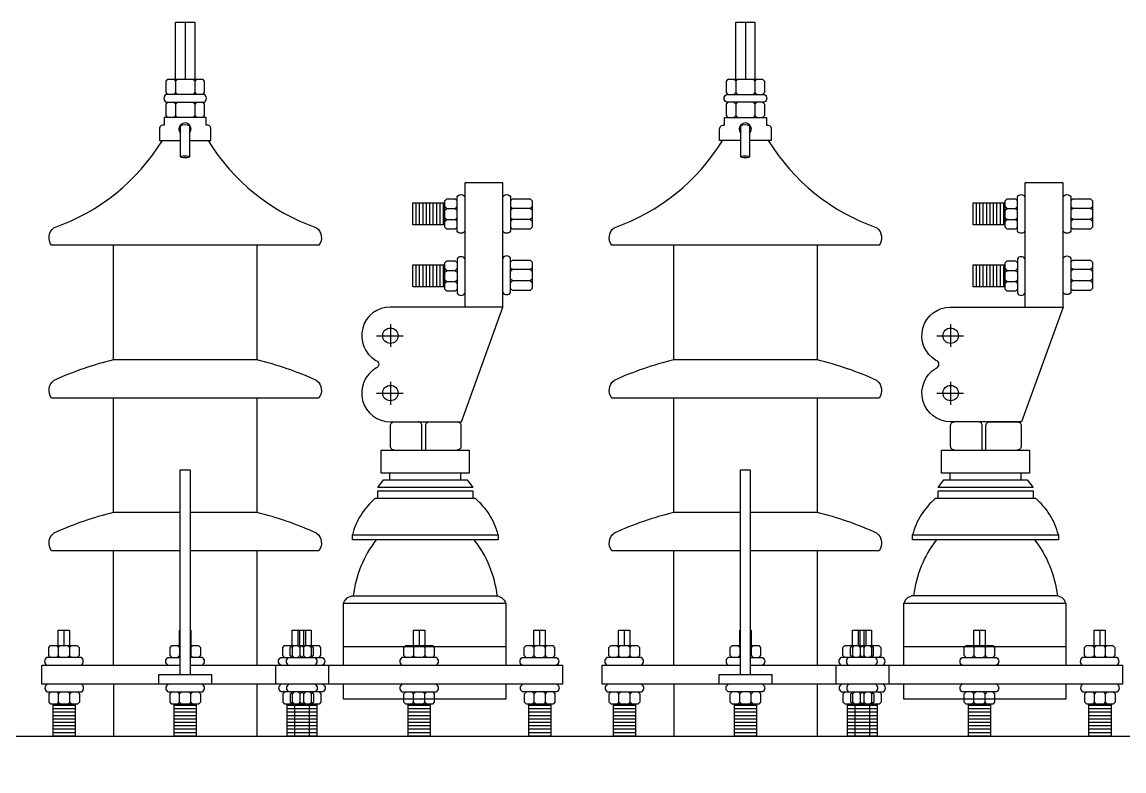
# Model space of a CAD drawing. Header units: millimetres. Extents: x 20927 to 53748, y 38421 to 54891.
# Drawn here: x 48241 to 48782, y 53065 to 53433 of the extents above; entities that cross this region are included whole.
import ezdxf

# ---------------------------------------------------------------- set-up
doc = ezdxf.new("R2010")
doc.units = ezdxf.units.MM
doc.linetypes.add('CENTERX2', pattern=[101.6, 63.5, -12.7, 12.7, -12.7])
doc.layers.add('Btrans.', color=2, linetype='Continuous')
doc.layers.add('HIGHT', color=8, linetype='Continuous')

msp = doc.modelspace()

# ---------------------------------------------------------------- linework, layer by layer
at = {"layer": 'Btrans.'}
msp.add_lwpolyline([(47865.36, 53081.74), (49142.89, 53081.74), (49157.33, 53052.85), (47847.33, 53052.85), (47861.78, 53081.74)], dxfattribs=at)
at = {"layer": 'HIGHT'}
for p, q in [((48321.5, 53432.53), (48321.5, 53404.4)), ((48596.5, 53432.53), (48596.5, 53404.4)), ((48316.81, 53403.46), (48316.81, 53397.84)), ((48325.25, 53404.4), (48326.19, 53403.46)), ((48591.81, 53403.46), (48591.81, 53397.84)), ((48601.19, 53403.46), (48601.19, 53397.84)), ((48326.19, 53397.84), (48325.25, 53396.9)), ((48316.81, 53392.21), (48316.81, 53386.59)), ((48325.25, 53393.15), (48326.19, 53392.21)), ((48326.19, 53386.59), (48325.25, 53385.65)), ((48591.81, 53386.59), (48592.75, 53385.65)), ((48601.19, 53386.59), (48602.13, 53385.65)), ((48319.2, 53366.3), (48319.2, 53381.53)), ((48594.2, 53366.3), (48594.2, 53381.53)), ((48434.91, 53332.84), (48434.91, 53343.65)), ((48436.58, 53332.84), (48436.58, 53343.65)), ((48438.26, 53332.84), (48438.26, 53343.65)), ((48439.93, 53332.84), (48439.93, 53343.65)), ((48441.61, 53332.84), (48441.61, 53343.65)), ((48443.28, 53332.84), (48443.28, 53343.65)), ((48444.96, 53332.84), (48444.96, 53343.65)), ((48446.63, 53332.84), (48446.63, 53343.65)), ((48448.3, 53332.84), (48448.3, 53343.65)), ((48449.01, 53341.94), (48449.95, 53341)), ((48454.02, 53341), (48454.96, 53341.94)), ((48709.91, 53332.84), (48709.91, 53343.65)), ((48711.58, 53332.84), (48711.58, 53343.65)), ((48713.26, 53332.84), (48713.26, 53343.65)), ((48714.93, 53332.84), (48714.93, 53343.65)), ((48716.61, 53332.84), (48716.61, 53343.65)), ((48718.28, 53332.84), (48718.28, 53343.65)), ((48719.96, 53332.84), (48719.96, 53343.65)), ((48721.63, 53332.84), (48721.63, 53343.65)), ((48723.3, 53332.84), (48723.3, 53343.65)), ((48449.01, 53336.41), (48449.95, 53335.47)), ((48490.9, 53341), (48482.14, 53341)), ((48724.01, 53340.06), (48724.95, 53341)), ((48729.02, 53341), (48729.96, 53340.06)), ((48729.02, 53335.47), (48729.96, 53336.41)), ((48757.14, 53341), (48756.21, 53340.06)), ((48766.84, 53340.06), (48765.9, 53341)), ((48766.84, 53336.41), (48765.9, 53335.47)), ((48490.9, 53335.47), (48482.14, 53335.47)), ((48757.14, 53335.47), (48756.21, 53334.53)), ((48434.91, 53302.37), (48434.91, 53313.18)), ((48436.58, 53302.37), (48436.58, 53313.18)), ((48438.26, 53302.37), (48438.26, 53313.18)), ((48439.93, 53302.37), (48439.93, 53313.18)), ((48441.61, 53302.37), (48441.61, 53313.18)), ((48443.28, 53302.37), (48443.28, 53313.18)), ((48444.96, 53302.37), (48444.96, 53313.18)), ((48446.63, 53302.37), (48446.63, 53313.18)), ((48448.3, 53302.37), (48448.3, 53313.18)), ((48449.01, 53311.47), (48449.95, 53310.53)), ((48454.02, 53310.53), (48454.96, 53311.47)), ((48490.9, 53310.89), (48482.14, 53310.89)), ((48709.91, 53302.37), (48709.91, 53313.18)), ((48711.58, 53302.37), (48711.58, 53313.18)), ((48713.26, 53302.37), (48713.26, 53313.18)), ((48714.93, 53302.37), (48714.93, 53313.18)), ((48716.61, 53302.37), (48716.61, 53313.18)), ((48718.28, 53302.37), (48718.28, 53313.18)), ((48719.96, 53302.37), (48719.96, 53313.18)), ((48721.63, 53302.37), (48721.63, 53313.18)), ((48723.3, 53302.37), (48723.3, 53313.18)), ((48724.01, 53309.59), (48724.95, 53310.53)), ((48729.02, 53310.53), (48729.96, 53309.59)), ((48757.14, 53310.89), (48756.21, 53309.95)), ((48766.84, 53309.95), (48765.9, 53310.89)), ((48449.95, 53305), (48454.02, 53305)), ((48490.9, 53305.36), (48482.14, 53305.36)), ((48724.01, 53305.94), (48724.95, 53305)), ((48729.02, 53305), (48729.96, 53305.94)), ((48757.14, 53305.36), (48756.21, 53306.29)), ((48766.84, 53306.29), (48765.9, 53305.36)), ((48286.34, 53116.59), (48286.34, 53172.84)), ((48356.66, 53172.84), (48356.66, 53116.59)), ((48561.34, 53116.59), (48561.34, 53172.84)), ((48631.66, 53172.84), (48631.66, 53116.59)), ((48261.98, 53133.87), (48261.98, 53126.28)), ((48321.5, 53133.87), (48321.51, 53133.87)), ((48376.82, 53133.87), (48376.82, 53126.28)), ((48377.76, 53126.28), (48377.76, 53133.87)), ((48379.59, 53133.87), (48379.59, 53126.28)), ((48380.54, 53133.87), (48380.54, 53126.28)), ((48436.35, 53133.87), (48436.35, 53126.28)), ((48495.38, 53133.87), (48495.38, 53126.28)), ((48536.98, 53133.87), (48536.98, 53126.28)), ((48596.5, 53133.87), (48596.51, 53133.87)), ((48651.82, 53133.87), (48651.82, 53126.28)), ((48652.76, 53126.28), (48652.76, 53133.87)), ((48654.59, 53133.87), (48654.59, 53126.28)), ((48655.54, 53133.87), (48655.54, 53126.28)), ((48711.35, 53133.87), (48711.35, 53126.28)), ((48770.38, 53133.87), (48770.38, 53126.28)), ((48258.27, 53126.28), (48259.21, 53125.35)), ((48263.8, 53126.28), (48264.74, 53125.35)), ((48317.8, 53126.28), (48318.73, 53125.35)), ((48321.5, 53126.28), (48321.51, 53126.28)), ((48325.2, 53126.28), (48324.27, 53125.35)), ((48374.04, 53125.35), (48374.04, 53121.28)), ((48376.83, 53126.28), (48377.76, 53125.35)), ((48379.58, 53125.35), (48379.58, 53121.28)), ((48384.23, 53126.28), (48383.3, 53125.35)), ((48433.57, 53125.35), (48433.57, 53121.28)), ((48439.11, 53125.35), (48439.11, 53121.28)), ((48492.6, 53125.35), (48492.6, 53121.28)), ((48498.14, 53125.35), (48498.14, 53121.28)), ((48533.27, 53126.28), (48534.21, 53125.35)), ((48538.8, 53126.28), (48539.74, 53125.35)), ((48592.8, 53126.28), (48593.73, 53125.35)), ((48596.5, 53126.28), (48596.51, 53126.28)), ((48600.2, 53126.28), (48599.27, 53125.35)), ((48649.98, 53126.28), (48649.04, 53125.35)), ((48651.83, 53126.28), (48652.76, 53125.35)), ((48655.51, 53126.28), (48654.58, 53125.35)), ((48659.23, 53126.28), (48658.3, 53125.35)), ((48709.51, 53126.28), (48708.57, 53125.35)), ((48715.04, 53126.28), (48714.11, 53125.35)), ((48768.54, 53126.28), (48767.6, 53125.35)), ((48772.2, 53126.28), (48773.14, 53125.35)), ((48259.21, 53121.28), (48258.27, 53120.34)), ((48264.74, 53121.28), (48265.68, 53120.34)), ((48318.73, 53121.28), (48317.8, 53120.34)), ((48324.27, 53121.28), (48325.2, 53120.34)), ((48377.76, 53121.28), (48378.7, 53120.34)), ((48383.3, 53121.28), (48384.23, 53120.34)), ((48534.21, 53121.28), (48533.27, 53120.34)), ((48539.74, 53121.28), (48540.68, 53120.34)), ((48593.73, 53121.28), (48592.8, 53120.34)), ((48599.27, 53121.28), (48600.2, 53120.34)), ((48649.04, 53121.28), (48649.98, 53120.34)), ((48652.76, 53121.28), (48653.7, 53120.34)), ((48654.58, 53121.28), (48655.51, 53120.34)), ((48658.3, 53121.28), (48659.23, 53120.34)), ((48708.57, 53121.28), (48709.51, 53120.34)), ((48714.11, 53121.28), (48715.04, 53120.34)), ((48767.6, 53121.28), (48768.54, 53120.34)), ((48773.14, 53121.28), (48772.2, 53120.34)), ((48366.03, 53107.21), (48366.03, 53116.59)), ((48391.81, 53116.59), (48391.81, 53107.21)), ((48641.03, 53107.21), (48641.03, 53116.59)), ((48666.81, 53116.59), (48666.81, 53107.21)), ((48264.91, 53102.53), (48265.85, 53103.46)), ((48286.34, 53107.21), (48286.34, 53081.59)), ((48356.66, 53107.38), (48356.66, 53081.59)), ((48374.22, 53102.53), (48375.16, 53103.46)), ((48379.75, 53102.53), (48380.69, 53103.46)), ((48433.57, 53102.53), (48432.64, 53103.46)), ((48439.11, 53102.53), (48438.17, 53103.46)), ((48492.78, 53102.53), (48493.72, 53103.46)), ((48498.31, 53102.53), (48499.25, 53103.46)), ((48539.91, 53102.53), (48540.85, 53103.46)), ((48561.34, 53107.21), (48561.34, 53081.59)), ((48593.73, 53102.53), (48592.8, 53103.46)), ((48631.66, 53107.38), (48631.66, 53081.59)), ((48654.75, 53102.53), (48655.69, 53103.46)), ((48773.31, 53102.53), (48772.37, 53103.46)), ((48259.38, 53098.46), (48259.38, 53102.53)), ((48265.85, 53097.52), (48264.91, 53098.46)), ((48318.73, 53098.46), (48318.73, 53102.53)), ((48324.27, 53098.46), (48324.27, 53102.53)), ((48377.94, 53098.46), (48377.94, 53102.53)), ((48378.81, 53097.52), (48379.75, 53098.46)), ((48383.47, 53098.46), (48383.47, 53102.53)), ((48432.64, 53097.52), (48433.57, 53098.46)), ((48438.17, 53097.52), (48439.11, 53098.46)), ((48499.25, 53097.52), (48498.31, 53098.46)), ((48534.38, 53098.46), (48534.38, 53102.53)), ((48540.85, 53097.52), (48539.91, 53098.46)), ((48592.8, 53097.52), (48593.73, 53098.46)), ((48599.27, 53098.46), (48599.27, 53102.53)), ((48650.16, 53097.52), (48649.22, 53098.46)), ((48652.94, 53098.46), (48652.94, 53102.53)), ((48655.69, 53097.52), (48654.75, 53098.46)), ((48658.47, 53098.46), (48658.47, 53102.53)), ((48709.51, 53097.52), (48708.57, 53098.46)), ((48715.04, 53097.52), (48714.11, 53098.46)), ((48768.72, 53097.52), (48767.78, 53098.46)), ((48772.37, 53097.52), (48773.31, 53098.46)), ((48267.54, 53096.81), (48256.73, 53096.81)), ((48267.54, 53095.14), (48256.73, 53095.14)), ((48267.54, 53093.46), (48256.73, 53093.46)), ((48326.89, 53096.81), (48316.08, 53096.81)), ((48326.89, 53095.14), (48316.08, 53095.14)), ((48326.89, 53093.46), (48316.08, 53093.46)), ((48386.1, 53096.81), (48371.57, 53096.81)), ((48386.1, 53095.14), (48371.57, 53095.14)), ((48386.1, 53093.46), (48371.57, 53093.46)), ((48375.29, 53081.74), (48375.29, 53097.52)), ((48382.38, 53097.52), (48382.38, 53081.74)), ((48441.73, 53096.81), (48430.92, 53096.81)), ((48441.73, 53095.14), (48430.92, 53095.14)), ((48441.73, 53093.46), (48430.92, 53093.46)), ((48500.94, 53096.81), (48490.13, 53096.81)), ((48500.94, 53095.14), (48490.13, 53095.14)), ((48500.94, 53093.46), (48490.13, 53093.46)), ((48542.54, 53096.81), (48531.73, 53096.81)), ((48542.54, 53095.14), (48531.73, 53095.14)), ((48542.54, 53093.46), (48531.73, 53093.46)), ((48601.89, 53096.81), (48591.08, 53096.81)), ((48601.89, 53095.14), (48591.08, 53095.14)), ((48601.89, 53093.46), (48591.08, 53093.46)), ((48661.1, 53096.81), (48646.57, 53096.81)), ((48661.1, 53095.14), (48646.57, 53095.14)), ((48661.1, 53093.46), (48646.57, 53093.46)), ((48650.29, 53081.74), (48650.29, 53097.52)), ((48657.38, 53097.52), (48657.38, 53081.74)), ((48716.73, 53096.81), (48705.92, 53096.81)), ((48716.73, 53095.14), (48705.92, 53095.14)), ((48716.73, 53093.46), (48705.92, 53093.46)), ((48775.94, 53096.81), (48765.13, 53096.81)), ((48775.94, 53095.14), (48765.13, 53095.14)), ((48775.94, 53093.46), (48765.13, 53093.46)), ((48267.54, 53091.79), (48256.73, 53091.79)), ((48267.54, 53090.12), (48256.73, 53090.12)), ((48267.54, 53088.44), (48256.73, 53088.44)), ((48326.89, 53091.79), (48316.08, 53091.79)), ((48326.89, 53090.12), (48316.08, 53090.12)), ((48326.89, 53088.44), (48316.08, 53088.44)), ((48386.1, 53091.79), (48371.57, 53091.79)), ((48386.1, 53090.12), (48371.57, 53090.12)), ((48386.1, 53088.44), (48371.57, 53088.44)), ((48441.73, 53091.79), (48430.92, 53091.79)), ((48441.73, 53090.12), (48430.92, 53090.12)), ((48441.73, 53088.44), (48430.92, 53088.44)), ((48500.94, 53091.79), (48490.13, 53091.79)), ((48500.94, 53090.12), (48490.13, 53090.12)), ((48500.94, 53088.44), (48490.13, 53088.44)), ((48542.54, 53091.79), (48531.73, 53091.79)), ((48542.54, 53090.12), (48531.73, 53090.12)), ((48542.54, 53088.44), (48531.73, 53088.44)), ((48601.89, 53091.79), (48591.08, 53091.79)), ((48601.89, 53090.12), (48591.08, 53090.12)), ((48601.89, 53088.44), (48591.08, 53088.44)), ((48661.1, 53091.79), (48646.57, 53091.79)), ((48661.1, 53090.12), (48646.57, 53090.12)), ((48661.1, 53088.44), (48646.57, 53088.44)), ((48716.73, 53091.79), (48705.92, 53091.79)), ((48716.73, 53090.12), (48705.92, 53090.12)), ((48716.73, 53088.44), (48705.92, 53088.44)), ((48775.94, 53091.79), (48765.13, 53091.79)), ((48775.94, 53090.12), (48765.13, 53090.12)), ((48775.94, 53088.44), (48765.13, 53088.44)), ((48267.54, 53086.77), (48256.73, 53086.77)), ((48267.54, 53085.09), (48256.73, 53085.09)), ((48267.54, 53083.42), (48256.73, 53083.42)), ((48326.89, 53086.77), (48316.08, 53086.77)), ((48326.89, 53085.09), (48316.08, 53085.09)), ((48326.89, 53083.42), (48316.08, 53083.42)), ((48386.1, 53086.77), (48371.57, 53086.77)), ((48386.1, 53085.09), (48371.57, 53085.09)), ((48386.1, 53083.42), (48371.57, 53083.42)), ((48441.73, 53086.77), (48430.92, 53086.77)), ((48441.73, 53085.09), (48430.92, 53085.09)), ((48441.73, 53083.42), (48430.92, 53083.42)), ((48500.94, 53086.77), (48490.13, 53086.77)), ((48500.94, 53085.09), (48490.13, 53085.09)), ((48500.94, 53083.42), (48490.13, 53083.42)), ((48542.54, 53086.77), (48531.73, 53086.77)), ((48542.54, 53085.09), (48531.73, 53085.09)), ((48542.54, 53083.42), (48531.73, 53083.42)), ((48601.89, 53086.77), (48591.08, 53086.77)), ((48601.89, 53085.09), (48591.08, 53085.09)), ((48601.89, 53083.42), (48591.08, 53083.42)), ((48661.1, 53086.77), (48646.57, 53086.77)), ((48661.1, 53085.09), (48646.57, 53085.09)), ((48661.1, 53083.42), (48646.57, 53083.42)), ((48716.73, 53086.77), (48705.92, 53086.77)), ((48716.73, 53085.09), (48705.92, 53085.09)), ((48716.73, 53083.42), (48705.92, 53083.42)), ((48775.94, 53086.77), (48765.13, 53086.77)), ((48775.94, 53085.09), (48765.13, 53085.09)), ((48775.94, 53083.42), (48765.13, 53083.42))]:
    msp.add_line(p, q, dxfattribs=at)
at = {"layer": 'HIGHT', "linetype": 'CENTERX2'}
for p, q in [((48422.22, 53284.04), (48422.22, 53273.04)), ((48697.22, 53284.04), (48697.22, 53273.04)), ((48415.44, 53278.43), (48428.57, 53278.43)), ((48690.44, 53278.43), (48703.57, 53278.43)), ((48422.22, 53255.84), (48422.22, 53244.55)), ((48697.22, 53255.84), (48697.22, 53244.55)), ((48415.44, 53250.27), (48428.57, 53250.27)), ((48690.44, 53250.27), (48703.57, 53250.27))]:
    msp.add_line(p, q, dxfattribs=at)
at = {"layer": 'HIGHT', "linetype": 'ByBlock'}
for p, q in [((48414.83, 53198.57), (48463.84, 53198.57)), ((48689.83, 53198.57), (48738.84, 53198.57))]:
    msp.add_line(p, q, dxfattribs=at)
at = {"layer": 'HIGHT'}
for points in [[(48316.81, 53404.4), (48316.81, 53432.53), (48326.19, 53432.53), (48326.19, 53404.4)], [(48591.81, 53404.4), (48591.81, 53432.53), (48601.19, 53432.53), (48601.19, 53404.4)], [(48313.06, 53396.9), (48312.13, 53397.84), (48312.13, 53403.46), (48313.06, 53404.4), (48329.94, 53404.4), (48330.88, 53403.46), (48330.88, 53397.84), (48329.94, 53396.9)], [(48315.88, 53404.4), (48316.81, 53403.46), (48317.75, 53404.4)], [(48327.13, 53404.4), (48326.19, 53403.46), (48326.19, 53397.84), (48327.13, 53396.9)], [(48588.06, 53396.9), (48587.13, 53397.84), (48587.13, 53403.46), (48588.06, 53404.4), (48604.94, 53404.4), (48605.88, 53403.46), (48605.88, 53397.84), (48604.94, 53396.9)], [(48592.75, 53404.4), (48591.81, 53403.46), (48590.88, 53404.4)], [(48600.25, 53404.4), (48601.19, 53403.46), (48602.13, 53404.4)], [(48317.75, 53396.9), (48316.81, 53397.84), (48315.88, 53396.9)], [(48590.88, 53396.9), (48591.81, 53397.84), (48592.75, 53396.9)], [(48602.13, 53396.9), (48601.19, 53397.84), (48600.25, 53396.9)], [(48313.06, 53385.65), (48312.13, 53386.59), (48312.13, 53392.21), (48313.06, 53393.15)], [(48315.88, 53393.15), (48316.81, 53392.21), (48317.75, 53393.15)], [(48327.13, 53393.15), (48326.19, 53392.21), (48326.19, 53386.59), (48327.13, 53385.65)], [(48329.94, 53393.15), (48330.88, 53392.21), (48330.88, 53386.59), (48329.94, 53385.65)], [(48588.06, 53385.65), (48587.13, 53386.59), (48587.13, 53392.21), (48588.06, 53393.15)], [(48590.88, 53393.15), (48591.81, 53392.21), (48592.75, 53393.15)], [(48591.81, 53392.21), (48591.81, 53386.59), (48590.88, 53385.65)], [(48600.25, 53393.15), (48601.19, 53392.21), (48602.13, 53393.15)], [(48601.19, 53392.21), (48601.19, 53386.59), (48600.25, 53385.65)], [(48604.94, 53393.15), (48605.88, 53392.21), (48605.88, 53386.59), (48604.94, 53385.65)], [(48317.75, 53385.65), (48316.81, 53386.59), (48315.88, 53385.65)], [(48449.01, 53332.84), (48433.23, 53332.84), (48433.23, 53343.65), (48449.01, 53343.65)], [(48454.96, 53331.72), (48454.02, 53330.78), (48449.95, 53330.78), (48449.01, 53331.72), (48449.01, 53344.75), (48449.95, 53345.69), (48454.02, 53345.69), (48454.96, 53344.75)], [(48481.21, 53344.75), (48482.14, 53345.69), (48490.9, 53345.69), (48491.84, 53344.75), (48491.84, 53331.72), (48490.9, 53330.78), (48482.14, 53330.78), (48481.21, 53331.72)], [(48481.21, 53341.94), (48482.14, 53341), (48481.21, 53340.06)], [(48491.84, 53340.06), (48490.9, 53341), (48491.84, 53341.94)], [(48724.01, 53332.84), (48708.23, 53332.84), (48708.23, 53343.65), (48724.01, 53343.65)], [(48729.96, 53331.72), (48729.02, 53330.78), (48724.95, 53330.78), (48724.01, 53331.72), (48724.01, 53344.75), (48724.95, 53345.69), (48729.02, 53345.69), (48729.96, 53344.75)], [(48724.01, 53341.94), (48724.95, 53341), (48729.02, 53341), (48729.96, 53341.94)], [(48756.21, 53344.75), (48757.14, 53345.69), (48765.9, 53345.69), (48766.84, 53344.75), (48766.84, 53331.72), (48765.9, 53330.78), (48757.14, 53330.78), (48756.21, 53331.72)], [(48766.84, 53341.94), (48765.9, 53341), (48757.14, 53341), (48756.21, 53341.94)], [(48449.01, 53340.06), (48449.95, 53341), (48454.02, 53341), (48454.96, 53340.06)], [(48454.96, 53334.53), (48454.02, 53335.47), (48454.96, 53336.41)], [(48481.21, 53336.41), (48482.14, 53335.47), (48481.21, 53334.53)], [(48491.84, 53336.41), (48490.9, 53335.47), (48491.84, 53334.53)], [(48724.01, 53336.41), (48724.95, 53335.47), (48724.01, 53334.53)], [(48766.84, 53334.53), (48765.9, 53335.47), (48757.14, 53335.47), (48756.21, 53336.41)], [(48449.01, 53334.53), (48449.95, 53335.47), (48454.02, 53335.47)], [(48724.95, 53335.47), (48729.02, 53335.47), (48729.96, 53334.53)], [(48356.66, 53322.84), (48356.66, 53266.59), (48286.34, 53266.59), (48286.34, 53322.84)], [(48631.66, 53322.84), (48631.66, 53266.59), (48561.34, 53266.59), (48561.34, 53322.84)], [(48454.96, 53301.25), (48454.02, 53300.31), (48449.95, 53300.31), (48449.01, 53301.25), (48449.01, 53314.28), (48449.95, 53315.22), (48454.02, 53315.22), (48454.96, 53314.28)], [(48481.21, 53314.64), (48482.14, 53315.58), (48490.9, 53315.58), (48491.84, 53314.64), (48491.84, 53301.61), (48490.9, 53300.67), (48482.14, 53300.67), (48481.21, 53301.61)], [(48729.96, 53301.25), (48729.02, 53300.31), (48724.95, 53300.31), (48724.01, 53301.25), (48724.01, 53314.28), (48724.95, 53315.22), (48729.02, 53315.22), (48729.96, 53314.28)], [(48756.21, 53314.64), (48757.14, 53315.58), (48765.9, 53315.58), (48766.84, 53314.64), (48766.84, 53301.61), (48765.9, 53300.67), (48757.14, 53300.67), (48756.21, 53301.61)], [(48449.01, 53302.37), (48433.23, 53302.37), (48433.23, 53313.18), (48449.01, 53313.18)], [(48449.01, 53309.59), (48449.95, 53310.53), (48454.02, 53310.53), (48454.96, 53309.59)], [(48481.21, 53311.83), (48482.14, 53310.89), (48481.21, 53309.95)], [(48491.84, 53309.95), (48490.9, 53310.89), (48491.84, 53311.83)], [(48724.01, 53302.37), (48708.23, 53302.37), (48708.23, 53313.18), (48724.01, 53313.18)], [(48724.01, 53311.47), (48724.95, 53310.53), (48729.02, 53310.53), (48729.96, 53311.47)], [(48766.84, 53311.83), (48765.9, 53310.89), (48757.14, 53310.89), (48756.21, 53311.83)], [(48449.01, 53305.94), (48449.95, 53305), (48449.01, 53304.06)], [(48454.96, 53304.06), (48454.02, 53305), (48454.96, 53305.94)], [(48481.21, 53304.42), (48482.14, 53305.36), (48481.21, 53306.29)], [(48491.84, 53306.29), (48490.9, 53305.36), (48491.84, 53304.42)], [(48724.01, 53304.06), (48724.95, 53305), (48729.02, 53305), (48729.96, 53304.06)], [(48766.84, 53304.42), (48765.9, 53305.36), (48757.14, 53305.36), (48756.21, 53304.42)], [(48319.11, 53191.59), (48286.34, 53191.59), (48286.34, 53247.84)], [(48356.66, 53247.84), (48356.66, 53191.59), (48323.89, 53191.59)], [(48594.11, 53191.59), (48561.34, 53191.59), (48561.34, 53247.84)], [(48631.66, 53247.84), (48631.66, 53191.59), (48598.89, 53191.59)], [(48319.11, 53112), (48319.11, 53212.5), (48323.89, 53212.5), (48323.89, 53112)], [(48594.11, 53112), (48594.11, 53212.5), (48598.89, 53212.5), (48598.89, 53112)], [(48259.21, 53126.28), (48259.21, 53133.87), (48264.75, 53133.87), (48264.75, 53126.28)], [(48318.73, 53126.28), (48318.73, 53133.87), (48319.11, 53133.87)], [(48323.89, 53133.87), (48324.28, 53133.87), (48324.28, 53126.28)], [(48374.04, 53126.28), (48374.04, 53133.87), (48383.31, 53133.87), (48383.31, 53126.28)], [(48433.57, 53126.28), (48433.57, 53133.87), (48439.12, 53133.87), (48439.12, 53126.28)], [(48492.6, 53126.28), (48492.6, 53133.87), (48498.15, 53133.87), (48498.15, 53126.28)], [(48534.21, 53126.28), (48534.21, 53133.87), (48539.75, 53133.87), (48539.75, 53126.28)], [(48593.73, 53126.28), (48593.73, 53133.87), (48594.11, 53133.87)], [(48598.89, 53133.87), (48599.28, 53133.87), (48599.28, 53126.28)], [(48649.04, 53126.28), (48649.04, 53133.87), (48658.31, 53133.87), (48658.31, 53126.28)], [(48708.57, 53126.28), (48708.57, 53133.87), (48714.12, 53133.87), (48714.12, 53126.28)], [(48767.6, 53126.28), (48767.6, 53133.87), (48773.15, 53133.87), (48773.15, 53126.28)], [(48255.46, 53120.34), (48254.52, 53121.28), (48254.52, 53125.35), (48255.46, 53126.28), (48268.49, 53126.28), (48269.43, 53125.35), (48269.43, 53121.28), (48268.49, 53120.34)], [(48260.14, 53126.28), (48259.21, 53125.35), (48259.21, 53121.28), (48260.14, 53120.34)], [(48265.68, 53126.28), (48264.74, 53125.35), (48264.74, 53121.28), (48263.8, 53120.34)], [(48314.98, 53120.34), (48314.05, 53121.28), (48314.05, 53125.35), (48314.98, 53126.28), (48319.11, 53126.28)], [(48319.11, 53125.72), (48318.73, 53125.35), (48318.73, 53121.28), (48319.11, 53120.91)], [(48323.89, 53126.28), (48328.02, 53126.28), (48328.95, 53125.35), (48328.95, 53121.28), (48328.02, 53120.34)], [(48323.89, 53125.72), (48324.27, 53125.35), (48324.27, 53121.28), (48323.89, 53120.91)], [(48370.29, 53120.34), (48369.36, 53121.28), (48369.36, 53125.35), (48370.29, 53126.28), (48387.05, 53126.28), (48387.98, 53125.35), (48387.98, 53121.28), (48387.05, 53120.34)], [(48374.01, 53120.34), (48373.08, 53121.28), (48373.08, 53125.35), (48374.01, 53126.28)], [(48373.11, 53126.28), (48374.04, 53125.35), (48374.98, 53126.28)], [(48378.7, 53126.28), (48377.76, 53125.35), (48377.76, 53121.28), (48376.83, 53120.34)], [(48380.51, 53126.28), (48379.58, 53125.35), (48378.64, 53126.28)], [(48382.36, 53126.28), (48383.3, 53125.35), (48383.3, 53121.28), (48382.36, 53120.34)], [(48383.33, 53126.28), (48384.26, 53125.35), (48384.26, 53121.28), (48383.33, 53120.34)], [(48429.82, 53120.34), (48428.89, 53121.28), (48428.89, 53125.35), (48429.82, 53126.28), (48442.86, 53126.28), (48443.79, 53125.35), (48443.79, 53121.28), (48442.86, 53120.34)], [(48434.51, 53126.28), (48433.57, 53125.35), (48432.64, 53126.28)], [(48440.04, 53126.28), (48439.11, 53125.35), (48438.17, 53126.28)], [(48488.85, 53120.34), (48487.92, 53121.28), (48487.92, 53125.35), (48488.85, 53126.28), (48501.89, 53126.28), (48502.82, 53125.35), (48502.82, 53121.28), (48501.89, 53120.34)], [(48491.67, 53126.28), (48492.6, 53125.35), (48493.54, 53126.28)], [(48497.2, 53126.28), (48498.14, 53125.35), (48499.07, 53126.28)], [(48530.46, 53120.34), (48529.52, 53121.28), (48529.52, 53125.35), (48530.46, 53126.28), (48543.49, 53126.28), (48544.43, 53125.35), (48544.43, 53121.28), (48543.49, 53120.34)], [(48535.14, 53126.28), (48534.21, 53125.35), (48534.21, 53121.28), (48535.14, 53120.34)], [(48540.68, 53126.28), (48539.74, 53125.35), (48539.74, 53121.28), (48538.8, 53120.34)], [(48589.98, 53120.34), (48589.05, 53121.28), (48589.05, 53125.35), (48589.98, 53126.28), (48594.11, 53126.28)], [(48594.11, 53125.72), (48593.73, 53125.35), (48593.73, 53121.28), (48594.11, 53120.91)], [(48598.89, 53126.28), (48603.02, 53126.28), (48603.95, 53125.35), (48603.95, 53121.28), (48603.02, 53120.34)], [(48598.89, 53125.72), (48599.27, 53125.35), (48599.27, 53121.28), (48598.89, 53120.91)], [(48645.29, 53120.34), (48644.36, 53121.28), (48644.36, 53125.35), (48645.29, 53126.28), (48662.05, 53126.28), (48662.98, 53125.35), (48662.98, 53121.28), (48662.05, 53120.34)], [(48649.01, 53120.34), (48648.08, 53121.28), (48648.08, 53125.35), (48649.01, 53126.28)], [(48648.11, 53126.28), (48649.04, 53125.35), (48649.04, 53121.28), (48648.11, 53120.34)], [(48653.7, 53126.28), (48652.76, 53125.35), (48652.76, 53121.28), (48651.83, 53120.34)], [(48653.64, 53126.28), (48654.58, 53125.35), (48654.58, 53121.28), (48653.64, 53120.34)], [(48657.36, 53126.28), (48658.3, 53125.35), (48658.3, 53121.28), (48657.36, 53120.34)], [(48658.33, 53126.28), (48659.26, 53125.35), (48659.26, 53121.28), (48658.33, 53120.34)], [(48704.82, 53120.34), (48703.89, 53121.28), (48703.89, 53125.35), (48704.82, 53126.28), (48717.86, 53126.28), (48718.79, 53125.35), (48718.79, 53121.28), (48717.86, 53120.34)], [(48707.64, 53126.28), (48708.57, 53125.35), (48708.57, 53121.28), (48707.64, 53120.34)], [(48713.17, 53126.28), (48714.11, 53125.35), (48714.11, 53121.28), (48713.17, 53120.34)], [(48763.85, 53120.34), (48762.92, 53121.28), (48762.92, 53125.35), (48763.85, 53126.28), (48776.89, 53126.28), (48777.82, 53125.35), (48777.82, 53121.28), (48776.89, 53120.34)], [(48766.67, 53126.28), (48767.6, 53125.35), (48767.6, 53121.28), (48766.67, 53120.34)], [(48774.07, 53126.28), (48773.14, 53125.35), (48773.14, 53121.28), (48774.07, 53120.34)], [(48374.98, 53120.34), (48374.04, 53121.28), (48373.11, 53120.34)], [(48378.64, 53120.34), (48379.58, 53121.28), (48380.51, 53120.34)], [(48432.64, 53120.34), (48433.57, 53121.28), (48434.51, 53120.34)], [(48438.17, 53120.34), (48439.11, 53121.28), (48440.04, 53120.34)], [(48493.54, 53120.34), (48492.6, 53121.28), (48491.67, 53120.34)], [(48497.2, 53120.34), (48498.14, 53121.28), (48499.07, 53120.34)], [(48323.89, 53116.59), (48506.65, 53116.59), (48506.65, 53107.21), (48251.19, 53107.21), (48251.19, 53116.59), (48319.11, 53116.59)], [(48598.89, 53116.59), (48781.65, 53116.59), (48781.65, 53107.21), (48526.19, 53107.21), (48526.19, 53116.59), (48594.11, 53116.59)], [(48308.57, 53107.21), (48308.57, 53112), (48334.43, 53112), (48334.43, 53107.21)], [(48583.57, 53107.21), (48583.57, 53112), (48609.43, 53112), (48609.43, 53107.21)], [(48268.66, 53103.46), (48269.6, 53102.53), (48269.6, 53098.46), (48268.66, 53097.52), (48255.63, 53097.52), (48254.69, 53098.46), (48254.69, 53102.53), (48255.63, 53103.46)], [(48258.44, 53103.46), (48259.38, 53102.53), (48260.32, 53103.46)], [(48263.97, 53097.52), (48264.91, 53098.46), (48264.91, 53102.53), (48263.97, 53103.46)], [(48328.02, 53103.46), (48328.95, 53102.53), (48328.95, 53098.46), (48328.02, 53097.52), (48314.98, 53097.52), (48314.05, 53098.46), (48314.05, 53102.53), (48314.98, 53103.46)], [(48317.8, 53103.46), (48318.73, 53102.53), (48319.67, 53103.46)], [(48325.2, 53103.46), (48324.27, 53102.53), (48323.33, 53103.46)], [(48387.22, 53103.46), (48388.16, 53102.53), (48388.16, 53098.46), (48387.22, 53097.52), (48370.47, 53097.52), (48369.53, 53098.46), (48369.53, 53102.53), (48370.47, 53103.46)], [(48374.19, 53097.52), (48373.25, 53098.46), (48373.25, 53102.53), (48374.19, 53103.46)], [(48374.22, 53098.46), (48374.22, 53102.53), (48373.28, 53103.46)], [(48377, 53103.46), (48377.94, 53102.53), (48378.88, 53103.46)], [(48380.69, 53097.52), (48379.75, 53098.46), (48379.75, 53102.53), (48378.81, 53103.46)], [(48384.41, 53103.46), (48383.47, 53102.53), (48382.53, 53103.46)], [(48383.5, 53103.46), (48384.44, 53102.53), (48384.44, 53098.46), (48383.5, 53097.52)], [(48442.86, 53103.46), (48443.79, 53102.53), (48443.79, 53098.46), (48442.86, 53097.52), (48429.82, 53097.52), (48428.89, 53098.46), (48428.89, 53102.53), (48429.82, 53103.46)], [(48434.51, 53097.52), (48433.57, 53098.46), (48433.57, 53102.53), (48434.51, 53103.46)], [(48440.04, 53097.52), (48439.11, 53098.46), (48439.11, 53102.53), (48440.04, 53103.46)], [(48502.06, 53103.46), (48503, 53102.53), (48503, 53098.46), (48502.06, 53097.52), (48489.03, 53097.52), (48488.09, 53098.46), (48488.09, 53102.53), (48489.03, 53103.46)], [(48492.78, 53098.46), (48492.78, 53102.53), (48491.84, 53103.46)], [(48497.37, 53097.52), (48498.31, 53098.46), (48498.31, 53102.53), (48497.37, 53103.46)], [(48543.66, 53103.46), (48544.6, 53102.53), (48544.6, 53098.46), (48543.66, 53097.52), (48530.63, 53097.52), (48529.69, 53098.46), (48529.69, 53102.53), (48530.63, 53103.46)], [(48533.44, 53103.46), (48534.38, 53102.53), (48535.32, 53103.46)], [(48538.97, 53097.52), (48539.91, 53098.46), (48539.91, 53102.53), (48538.97, 53103.46)], [(48603.02, 53103.46), (48603.95, 53102.53), (48603.95, 53098.46), (48603.02, 53097.52), (48589.98, 53097.52), (48589.05, 53098.46), (48589.05, 53102.53), (48589.98, 53103.46)], [(48594.67, 53097.52), (48593.73, 53098.46), (48593.73, 53102.53), (48594.67, 53103.46)], [(48600.2, 53103.46), (48599.27, 53102.53), (48598.33, 53103.46)], [(48662.22, 53103.46), (48663.16, 53102.53), (48663.16, 53098.46), (48662.22, 53097.52), (48645.47, 53097.52), (48644.53, 53098.46), (48644.53, 53102.53), (48645.47, 53103.46)], [(48649.19, 53097.52), (48648.25, 53098.46), (48648.25, 53102.53), (48649.19, 53103.46)], [(48650.16, 53103.46), (48649.22, 53102.53), (48648.28, 53103.46)], [(48652, 53103.46), (48652.94, 53102.53), (48653.88, 53103.46)], [(48653.81, 53097.52), (48654.75, 53098.46), (48654.75, 53102.53), (48653.81, 53103.46)], [(48659.41, 53103.46), (48658.47, 53102.53), (48657.53, 53103.46)], [(48658.5, 53103.46), (48659.44, 53102.53), (48659.44, 53098.46), (48658.5, 53097.52)], [(48717.86, 53103.46), (48718.79, 53102.53), (48718.79, 53098.46), (48717.86, 53097.52), (48704.82, 53097.52), (48703.89, 53098.46), (48703.89, 53102.53), (48704.82, 53103.46)], [(48709.51, 53103.46), (48708.57, 53102.53), (48707.64, 53103.46)], [(48715.04, 53103.46), (48714.11, 53102.53), (48713.17, 53103.46)], [(48777.06, 53103.46), (48778, 53102.53), (48778, 53098.46), (48777.06, 53097.52), (48764.03, 53097.52), (48763.09, 53098.46), (48763.09, 53102.53), (48764.03, 53103.46)], [(48768.72, 53103.46), (48767.78, 53102.53), (48766.84, 53103.46)], [(48774.25, 53097.52), (48773.31, 53098.46), (48773.31, 53102.53), (48774.25, 53103.46)], [(48260.32, 53097.52), (48259.38, 53098.46), (48258.44, 53097.52)], [(48319.67, 53097.52), (48318.73, 53098.46), (48317.8, 53097.52)], [(48323.33, 53097.52), (48324.27, 53098.46), (48325.2, 53097.52)], [(48373.28, 53097.52), (48374.22, 53098.46), (48375.16, 53097.52)], [(48377, 53097.52), (48377.94, 53098.46), (48378.88, 53097.52)], [(48382.53, 53097.52), (48383.47, 53098.46), (48384.41, 53097.52)], [(48491.84, 53097.52), (48492.78, 53098.46), (48493.72, 53097.52)], [(48535.32, 53097.52), (48534.38, 53098.46), (48533.44, 53097.52)], [(48598.33, 53097.52), (48599.27, 53098.46), (48600.2, 53097.52)], [(48648.28, 53097.52), (48649.22, 53098.46), (48649.22, 53102.53)], [(48652, 53097.52), (48652.94, 53098.46), (48653.88, 53097.52)], [(48659.41, 53097.52), (48658.47, 53098.46), (48657.53, 53097.52)], [(48707.64, 53097.52), (48708.57, 53098.46), (48708.57, 53102.53)], [(48713.17, 53097.52), (48714.11, 53098.46), (48714.11, 53102.53)], [(48766.84, 53097.52), (48767.78, 53098.46), (48767.78, 53102.53)], [(48267.54, 53097.52), (48267.54, 53081.74), (48256.73, 53081.74), (48256.73, 53097.52)], [(48326.89, 53097.52), (48326.89, 53081.74), (48316.08, 53081.74), (48316.08, 53097.52)], [(48386.1, 53097.52), (48386.1, 53081.74), (48371.57, 53081.74), (48371.57, 53097.52)], [(48441.73, 53097.52), (48441.73, 53081.74), (48430.92, 53081.74), (48430.92, 53097.52)], [(48500.94, 53097.52), (48500.94, 53081.74), (48490.13, 53081.74), (48490.13, 53097.52)], [(48542.54, 53097.52), (48542.54, 53081.74), (48531.73, 53081.74), (48531.73, 53097.52)], [(48601.89, 53097.52), (48601.89, 53081.74), (48591.08, 53081.74), (48591.08, 53097.52)], [(48661.1, 53097.52), (48661.1, 53081.74), (48646.57, 53081.74), (48646.57, 53097.52)], [(48716.73, 53097.52), (48716.73, 53081.74), (48705.92, 53081.74), (48705.92, 53097.52)], [(48775.94, 53097.52), (48775.94, 53081.74), (48765.13, 53081.74), (48765.13, 53097.52)]]:
    msp.add_lwpolyline(points, dxfattribs=at)
for points in [[(48312.13, 53396.9, 0.56779), (48312.13, 53393.15), (48330.88, 53393.15, 0.56779), (48330.88, 53396.9)], [(48605.88, 53393.15), (48587.13, 53393.15, -0.56779), (48587.13, 53396.9), (48605.88, 53396.9, -0.56779)]]:
    msp.add_lwpolyline(points, format="xyb", close=True, dxfattribs=at)
for points in [[(48323.55, 53374.4), (48334.16, 53374.4), (48334.16, 53380.03, 0.471469), (48331.81, 53381.9), (48331.81, 53385.65), (48311.19, 53385.65), (48311.19, 53381.9, 0.471469), (48308.84, 53380.03), (48308.84, 53374.4), (48319.2, 53374.4)], [(48594.2, 53374.4), (48583.84, 53374.4), (48583.84, 53380.03, -0.471469), (48586.19, 53381.9), (48586.19, 53385.65), (48606.81, 53385.65), (48606.81, 53381.9, -0.471469), (48609.16, 53380.03), (48609.16, 53374.4), (48598.55, 53374.4)], [(48319.2, 53381.51, -0.280335), (48323.55, 53381.53), (48323.55, 53366.3)], [(48594.2, 53381.51, -0.280335), (48598.55, 53381.53), (48598.55, 53366.3)], [(48332.71, 53374.4, 0.173722), (48385.96, 53331.49, -0.405237), (48387.13, 53322.84), (48255.88, 53322.84, -0.405237), (48257.04, 53331.49, 0.173722), (48310.29, 53374.4)], [(48607.71, 53374.4, 0.173722), (48660.96, 53331.49, -0.405237), (48662.13, 53322.84), (48530.88, 53322.84, -0.405237), (48532.04, 53331.49, 0.173722), (48585.29, 53374.4)], [(48477.46, 53292.53), (48422.22, 53292.53, 0.762576), (48415.02, 53266.3, -0.731645), (48415.16, 53262.48, 0.767012), (48422.22, 53236.17), (48457.06, 53236.17), (48477.46, 53292.53), (48477.46, 53353.47), (48458.71, 53353.47), (48458.71, 53292.53)], [(48752.46, 53292.53), (48732.06, 53236.17), (48697.22, 53236.17, -0.767012), (48690.16, 53262.48, 0.731645), (48690.02, 53266.3, -0.762576), (48697.22, 53292.53), (48752.46, 53292.53), (48752.46, 53353.47), (48733.71, 53353.47), (48733.71, 53292.53)], [(48458.71, 53329.8, -0.56779), (48454.96, 53329.8), (48454.96, 53346.67, -0.56779), (48458.71, 53346.67)], [(48477.46, 53346.67, -0.56779), (48481.21, 53346.67), (48481.21, 53329.8, -0.56779), (48477.46, 53329.8)], [(48733.71, 53329.8, -0.56779), (48729.96, 53329.8), (48729.96, 53346.67, -0.56779), (48733.71, 53346.67)], [(48752.46, 53346.67, -0.56779), (48756.21, 53346.67), (48756.21, 53329.8, -0.56779), (48752.46, 53329.8)], [(48458.71, 53316.2, 0.56779), (48454.96, 53316.2), (48454.96, 53299.33, 0.56779), (48458.71, 53299.33)], [(48477.46, 53299.69, 0.56779), (48481.21, 53299.69), (48481.21, 53316.56, 0.56779), (48477.46, 53316.56)], [(48733.71, 53316.2, 0.56779), (48729.96, 53316.2), (48729.96, 53299.33, 0.56779), (48733.71, 53299.33)], [(48752.46, 53316.56, -0.56779), (48756.21, 53316.56), (48756.21, 53299.69, -0.56779), (48752.46, 53299.69)], [(48385.96, 53256.49, -0.405237), (48387.13, 53247.84), (48255.88, 53247.84, -0.405237), (48257.04, 53256.49)], [(48660.96, 53256.49, -0.405237), (48662.13, 53247.84), (48530.88, 53247.84, -0.405237), (48532.04, 53256.49)], [(48437.67, 53222.27), (48437.67, 53234.29, 0.414214), (48435.8, 53236.17)], [(48712.67, 53222.27), (48712.67, 53234.29, 0.414214), (48710.8, 53236.17)], [(48319.11, 53172.84), (48255.88, 53172.84, -0.405237), (48257.04, 53181.49)], [(48385.96, 53181.49, -0.405237), (48387.13, 53172.84), (48323.89, 53172.84)], [(48594.11, 53172.84), (48530.88, 53172.84, -0.405237), (48532.04, 53181.49)], [(48660.96, 53181.49, -0.405237), (48662.13, 53172.84), (48598.89, 53172.84)], [(48270.41, 53116.59, 0.56779), (48270.41, 53120.34), (48253.53, 53120.34, 0.56779), (48253.53, 53116.59)], [(48313.06, 53116.59, -0.56779), (48313.06, 53120.34), (48319.11, 53120.34)], [(48329.94, 53116.59, 0.56779), (48329.94, 53120.34), (48323.89, 53120.34)], [(48368.37, 53116.59, -0.56779), (48368.37, 53120.34), (48388.97, 53120.34, -0.56779), (48388.97, 53116.59)], [(48444.78, 53116.59, 0.56779), (48444.78, 53120.34), (48427.9, 53120.34, 0.56779), (48427.9, 53116.59)], [(48486.93, 53116.59, -0.56779), (48486.93, 53120.34), (48503.81, 53120.34, -0.56779), (48503.81, 53116.59)], [(48545.41, 53116.59, 0.56779), (48545.41, 53120.34), (48528.53, 53120.34, 0.56779), (48528.53, 53116.59)], [(48594.11, 53120.34), (48588.06, 53120.34, 0.56779), (48588.06, 53116.59)], [(48598.89, 53120.34), (48604.94, 53120.34, -0.56779), (48604.94, 53116.59)], [(48663.97, 53116.59, 0.56779), (48663.97, 53120.34), (48643.37, 53120.34, 0.56779), (48643.37, 53116.59)], [(48702.9, 53116.59, -0.56779), (48702.9, 53120.34), (48719.78, 53120.34, -0.56779), (48719.78, 53116.59)], [(48778.81, 53116.59, 0.56779), (48778.81, 53120.34), (48761.93, 53120.34, 0.56779), (48761.93, 53116.59)], [(48253.71, 53107.21, 0.56779), (48253.71, 53103.46), (48270.58, 53103.46, 0.56779), (48270.58, 53107.21)], [(48313.06, 53107.21, 0.56779), (48313.06, 53103.46), (48329.94, 53103.46, 0.56779), (48329.94, 53107.21)], [(48389.14, 53107.21, -0.56779), (48389.14, 53103.46), (48368.55, 53103.46, -0.56779), (48368.55, 53107.21)], [(48427.9, 53107.21, 0.56779), (48427.9, 53103.46), (48444.78, 53103.46, 0.56779), (48444.78, 53107.21)], [(48503.98, 53107.21, -0.56779), (48503.98, 53103.46), (48487.11, 53103.46, -0.56779), (48487.11, 53107.21)], [(48528.71, 53107.21, 0.56779), (48528.71, 53103.46), (48545.58, 53103.46, 0.56779), (48545.58, 53107.21)], [(48604.94, 53107.21, -0.56779), (48604.94, 53103.46), (48588.06, 53103.46, -0.56779), (48588.06, 53107.21)], [(48643.55, 53107.21, 0.56779), (48643.55, 53103.46), (48664.14, 53103.46, 0.56779), (48664.14, 53107.21)], [(48719.78, 53107.21, -0.56779), (48719.78, 53103.46), (48702.9, 53103.46, -0.56779), (48702.9, 53107.21)], [(48762.11, 53107.21, 0.56779), (48762.11, 53103.46), (48778.98, 53103.46, 0.56779), (48778.98, 53107.21)]]:
    msp.add_lwpolyline(points, format="xyb", dxfattribs=at)
at = {"layer": 'HIGHT', "linetype": 'ByBlock'}
for points in [[(48424.09, 53222.27, -0.414214), (48422.22, 53224.15), (48422.22, 53234.29, -0.414214), (48424.09, 53236.17)], [(48439.55, 53222.27), (48439.55, 53234.29, -0.414214), (48441.42, 53236.17), (48455, 53236.17, -0.414214), (48456.88, 53234.29), (48456.88, 53224.15, -0.414214), (48455, 53222.27)], [(48699.09, 53222.27, -0.414214), (48697.22, 53224.15), (48697.22, 53234.29, -0.414214), (48699.09, 53236.17)], [(48714.55, 53222.27), (48714.55, 53234.29, -0.414214), (48716.42, 53236.17), (48730, 53236.17, -0.414214), (48731.88, 53234.29), (48731.88, 53224.15, -0.414214), (48730, 53222.27)], [(48399.18, 53116.59), (48399.18, 53147.03, -0.302706), (48404.03, 53150.72), (48474.64, 53150.72, 0.13826), (48463.39, 53178.13)], [(48738.39, 53178.13, -0.13826), (48749.64, 53150.72), (48679.03, 53150.72, 0.302706), (48674.18, 53147.03)], [(48473.98, 53150.72, -0.302706), (48478.84, 53147.03), (48478.84, 53116.59)]]:
    msp.add_lwpolyline(points, format="xyb", dxfattribs=at)
for points in [[(48417.76, 53222.27), (48460.91, 53222.27), (48460.91, 53211), (48417.76, 53211)], [(48692.76, 53222.27), (48735.91, 53222.27), (48735.91, 53211), (48692.76, 53211)], [(48418.84, 53207.62), (48459.84, 53207.62), (48462.65, 53203.93), (48416.03, 53203.93)], [(48693.84, 53207.62), (48734.84, 53207.62), (48737.65, 53203.93), (48691.03, 53203.93)], [(48403.58, 53180.62), (48475.09, 53180.62), (48475.09, 53178.13), (48403.58, 53178.13)], [(48678.58, 53180.62), (48750.09, 53180.62), (48750.09, 53178.13), (48678.58, 53178.13)]]:
    msp.add_lwpolyline(points, close=True, dxfattribs=at)
for points in [[(48422.03, 53207.62), (48422.03, 53211)], [(48456.64, 53211), (48456.64, 53207.62)], [(48697.03, 53207.62), (48697.03, 53211)], [(48731.64, 53211), (48731.64, 53207.62)], [(48416.03, 53198.57), (48416.03, 53202.26), (48462.65, 53202.26), (48462.65, 53198.57)], [(48691.03, 53198.57), (48691.03, 53202.26), (48737.65, 53202.26), (48737.65, 53198.57)], [(48399.18, 53147.03), (48478.84, 53147.03)], [(48674.18, 53116.59), (48674.18, 53147.03), (48753.84, 53147.03), (48753.84, 53116.59)], [(48399.18, 53125.8), (48478.84, 53125.8)], [(48674.18, 53125.8), (48753.84, 53125.8)], [(48478.84, 53107.21), (48478.84, 53099.93), (48399.18, 53099.93), (48399.18, 53107.21)], [(48753.84, 53107.21), (48753.84, 53099.93), (48674.18, 53099.93), (48674.18, 53107.21)]]:
    msp.add_lwpolyline(points, dxfattribs=at)
at = {"layer": 'HIGHT'}
for centre in [(48422.22, 53278.43), (48697.22, 53278.43), (48422.22, 53250.27), (48697.22, 53250.27)]:
    msp.add_circle(centre, 3.78, dxfattribs=at)
for centre, radius, start, end in [((48321.41, 53379.96), 2.99, 315.6456, 222.2073), ((48596.41, 53379.96), 2.99, 315.6456, 222.2073), ((48324.15, 53109.27), 161.8, 103.5116, 114.5052), ((48318.85, 53109.27), 161.8, 65.4948, 76.4884), ((48599.15, 53109.27), 161.8, 103.5116, 114.5052), ((48593.85, 53109.27), 161.8, 65.4948, 76.4884), ((48324.15, 53034.27), 161.8, 103.5116, 114.5052), ((48318.85, 53034.27), 161.8, 65.4948, 76.4884), ((48599.15, 53034.27), 161.8, 103.5116, 114.5052), ((48593.85, 53034.27), 161.8, 65.4948, 76.4884), ((48373.21, 53118.46), 2.18, 120.8251, 239.1749), ((48384.13, 53118.46), 2.18, 300.8251, 59.1749), ((48648.21, 53118.46), 2.18, 120.8251, 239.1749), ((48659.13, 53118.46), 2.18, 300.8251, 59.1749), ((48373.39, 53105.34), 2.18, 120.8251, 239.1749), ((48384.3, 53105.34), 2.18, 300.8251, 59.1749), ((48648.39, 53105.34), 2.18, 120.8251, 239.1749), ((48659.3, 53105.34), 2.18, 300.8251, 59.1749)]:
    msp.add_arc(centre, radius, start, end, dxfattribs=at)
at = {"layer": 'HIGHT', "linetype": 'ByBlock'}
for centre, radius, start, end in [((48437.16, 53172.07), 34.65, 130.1249, 165.7204), ((48441.51, 53172.07), 34.65, 14.2796, 49.8751), ((48712.16, 53172.07), 34.65, 130.1249, 165.7204), ((48716.51, 53172.07), 34.65, 14.2796, 49.8751), ((48458.26, 53144.47), 54.59, 141.9358, 173.423), ((48733.26, 53144.47), 54.59, 141.9358, 173.423), ((48748.64, 53145.23), 5.5, 19.0684, 86.4339)]:
    msp.add_arc(centre, radius, start, end, dxfattribs=at)
at = {"layer": 'HIGHT'}
for centre in [(48321.38, 53366.3), (48596.38, 53366.3)]:
    msp.add_ellipse(centre, major_axis=(-2.18, 0), ratio=0.240501, dxfattribs=at)

doc.saveas('drawing.dxf')
